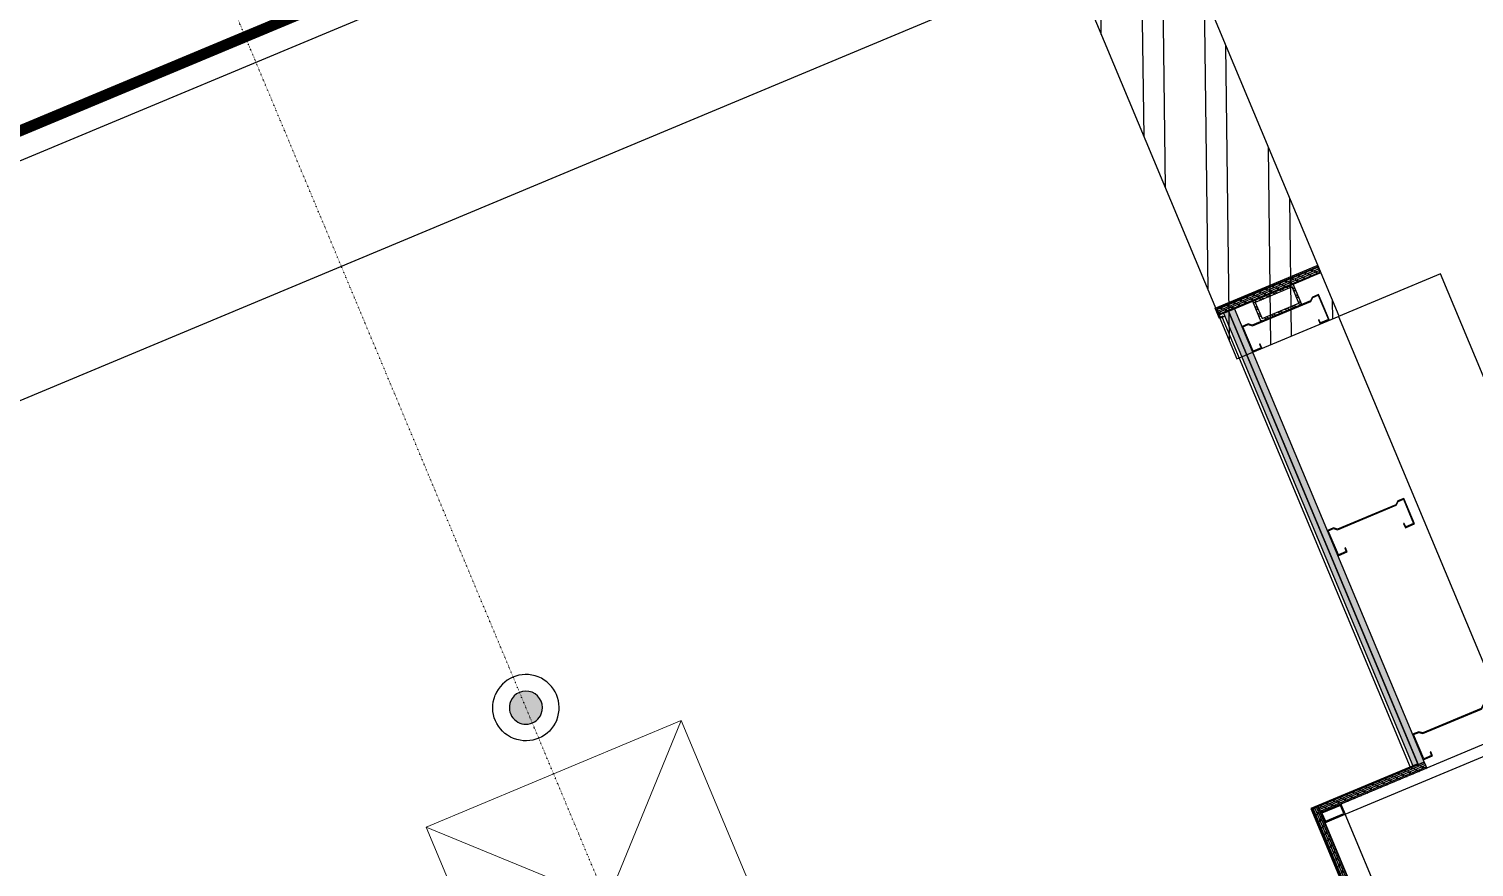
# Model space of a CAD drawing. Header units: millimetres. Extents: x 768159 to 833032, y -1374957 to -1225629.
# Drawn here: x 788674 to 791289, y -1314422 to -1312905 of the extents above; entities that cross this region are included whole.
import ezdxf
from ezdxf.xclip import XClip

# ---------------------------------------------------------------- set-up
doc = ezdxf.new("R2010")
doc.units = ezdxf.units.MM
doc.header["$LTSCALE"] = 10
doc.header["$MEASUREMENT"] = 0
doc.header["$XCLIPFRAME"] = 0
for name, pattern in [('ACAD_ISO07W100', [3, 0, -3]), ('CENTER', [50.8, 31.75, -6.35, 6.35, -6.35]), ('HIDDEN', [0.375, 0.25, -0.125])]:
    doc.linetypes.add(name, pattern=pattern)
for name, color, linetype in [('AM_8', 7, 'Continuous'), ('A—墙体', 8, 'Continuous'), ('HATCH', 8, 'Continuous'), ('I—平顶—分格线', 8, 'Continuous'), ('I—平顶—喷淋', 21, 'Continuous'), ('I—平顶—填充01(线状)', 8, 'Continuous'), ('I—平顶—检修口', 144, 'Continuous'), ('I—平顶—灯具', 62, 'Continuous'), ('I—平顶—设备定位尺寸标注', 232, 'Continuous'), ('I—平顶—造型', 122, 'Continuous'), ('I—装饰—中粗', 4, 'Continuous'), ('I—装饰—中线', 70, 'Continuous'), ('I—装饰—填充03(灰度)', 250, 'Continuous'), ('I—装饰—细线', 144, 'Continuous')]:
    doc.layers.add(name, color=color, linetype=linetype)

# ---------------------------------------------------------------- blocks, each defined once
blk = doc.blocks.new('上下喷1111')
h = blk.add_hatch(color=256)
h.dxf.hatch_style = 1
edge = h.paths.add_edge_path()
edge.add_arc((0, 0), 0.5, 0, 180)
edge.add_arc((0, 0), 0.5, 180, 360)
at = {"elevation": 0}
for points in [[(-1, 0, -1), (1, 0, 0.084041)], [(-1, 0, 1), (1, 0, -0.084041)]]:
    blk.add_lwpolyline(points, format="xyb", dxfattribs=at)
blk.add_lwpolyline([(0.5, 0, 1), (-0.5, 0, 1)], format="xyb", close=True, dxfattribs=at)
blk = doc.blocks.new('30-1')
at = {"layer": 'I—平顶—分格线'}
for centre in [(-800, -55.6), (-770, -55.6), (-740, -55.6), (-710, -55.6), (-680, -55.6), (-650, -55.6), (-620, -55.6), (-590, -55.6), (-560, -55.6), (-530, -55.6), (-500, -55.6), (-470, -55.6), (-440, -55.6), (-410, -55.6), (-380, -55.6), (-350, -55.6), (-320, -55.6), (-290, -55.6), (-260, -55.6), (-230, -55.6), (-200, -55.6), (-170, -55.6), (-140, -55.6), (-110, -55.6), (-80, -55.6), (-50, -55.6), (-20, -55.6), (-815, -85.6), (-785, -85.6), (-755, -85.6), (-725, -85.6), (-695, -85.6), (-665, -85.6), (-635, -85.6), (-605, -85.6), (-575, -85.6), (-545, -85.6), (-515, -85.6), (-485, -85.6), (-455, -85.6), (-425, -85.6), (-395, -85.6), (-365, -85.6), (-335, -85.6), (-305, -85.6), (-275, -85.6), (-245, -85.6), (-215, -85.6), (-185, -85.6), (-155, -85.6), (-125, -85.6), (-95, -85.6), (-65, -85.6), (-35, -85.6), (-830, -115.6), (-800, -115.6), (-770, -115.6), (-740, -115.6), (-710, -115.6), (-680, -115.6), (-650, -115.6), (-620, -115.6), (-590, -115.6), (-560, -115.6), (-530, -115.6), (-500, -115.6), (-470, -115.6), (-440, -115.6), (-410, -115.6), (-380, -115.6), (-350, -115.6), (-320, -115.6), (-290, -115.6), (-260, -115.6), (-230, -115.6), (-200, -115.6), (-170, -115.6), (-140, -115.6), (-110, -115.6), (-80, -115.6), (-50, -115.6), (-20, -115.6), (-785, -145.6), (-755, -145.6), (-725, -145.6), (-695, -145.6), (-665, -145.6), (-635, -145.6), (-605, -145.6), (-575, -145.6), (-545, -145.6), (-515, -145.6), (-485, -145.6), (-455, -145.6), (-425, -145.6), (-395, -145.6), (-365, -145.6), (-335, -145.6), (-305, -145.6), (-275, -145.6), (-245, -145.6), (-215, -145.6), (-185, -145.6), (-155, -145.6), (-125, -145.6), (-95, -145.6), (-65, -145.6), (-35, -145.6), (-710, -175.6), (-680, -175.6), (-650, -175.6), (-620, -175.6), (-590, -175.6), (-560, -175.6), (-530, -175.6), (-500, -175.6), (-470, -175.6), (-440, -175.6), (-410, -175.6), (-380, -175.6), (-350, -175.6), (-320, -175.6), (-290, -175.6), (-260, -175.6), (-230, -175.6), (-200, -175.6), (-170, -175.6), (-140, -175.6), (-110, -175.6), (-80, -175.6), (-50, -175.6), (-20, -175.6), (-635, -205.6), (-605, -205.6), (-575, -205.6), (-545, -205.6), (-515, -205.6), (-485, -205.6), (-455, -205.6), (-425, -205.6), (-395, -205.6), (-365, -205.6), (-335, -205.6), (-305, -205.6), (-275, -205.6), (-245, -205.6), (-215, -205.6), (-185, -205.6), (-155, -205.6), (-125, -205.6), (-95, -205.6), (-65, -205.6), (-35, -205.6), (-560, -235.6), (-530, -235.6), (-500, -235.6), (-470, -235.6), (-440, -235.6), (-410, -235.6), (-380, -235.6), (-350, -235.6), (-320, -235.6), (-290, -235.6), (-260, -235.6), (-230, -235.6), (-200, -235.6), (-170, -235.6), (-140, -235.6), (-110, -235.6), (-80, -235.6), (-50, -235.6), (-20, -235.6), (-485, -265.6), (-455, -265.6), (-425, -265.6), (-395, -265.6), (-365, -265.6), (-335, -265.6), (-305, -265.6), (-275, -265.6), (-245, -265.6), (-215, -265.6), (-185, -265.6), (-155, -265.6), (-125, -265.6), (-95, -265.6), (-65, -265.6), (-35, -265.6), (-440, -295.6), (-410, -295.6), (-380, -295.6), (-350, -295.6), (-320, -295.6), (-290, -295.6), (-260, -295.6), (-230, -295.6), (-200, -295.6), (-170, -295.6), (-140, -295.6), (-110, -295.6), (-80, -295.6), (-50, -295.6), (-20, -295.6), (-365, -325.6), (-335, -325.6), (-305, -325.6), (-275, -325.6), (-245, -325.6), (-215, -325.6), (-185, -325.6), (-155, -325.6), (-125, -325.6), (-95, -325.6), (-65, -325.6), (-35, -325.6), (-290, -355.6), (-260, -355.6), (-230, -355.6), (-200, -355.6), (-170, -355.6), (-140, -355.6), (-110, -355.6), (-80, -355.6), (-50, -355.6), (-20, -355.6), (-215, -385.6), (-185, -385.6), (-155, -385.6), (-125, -385.6), (-95, -385.6), (-65, -385.6), (-35, -385.6), (-140, -415.6), (-110, -415.6), (-80, -415.6), (-50, -415.6), (-20, -415.6), (-65, -445.6), (-35, -445.6)]:
    blk.add_circle(centre, 3, dxfattribs=at)

msp = doc.modelspace()

# ---------------------------------------------------------------- hatches: boundary and pattern name
at = {"extrusion": (0.000109945, 4.5974e-05, 1)}
h = msp.add_hatch(dxfattribs=at)
h.set_pattern_fill('ANSI32', color=8, angle=-247.3056)
h.set_pattern_definition([(157.694395, (801492.862, -1325543.383), (-3.615182, -8.812269), []), (157.694395, (801491.13, -1325539.241), (-3.615182, -8.812269), [])])
h.paths.add_polyline_path([(790959.2, -1313372.5), (790892.8, -1313400.3), (790905.2, -1313429.8), (790971.6, -1313402)], flags=16)
h.paths.add_polyline_path([(790961.4, -1313367.3), (790887.6, -1313398.1), (790903, -1313435), (790976.8, -1313404.2)])
at = {"layer": 'AM_8', "extrusion": (0.000109945, 4.5974e-05, 1)}
h = msp.add_hatch(dxfattribs=at)
h.set_pattern_fill('CORK', color=8, angle=-157.3056)
h.set_pattern_definition([(202.6943953, (847260.954, -1451303.3342), (1.224965156, -2.929178275), []), (337.694395, (847258.877, -1451302.482), (3.4084277, 8.30829045), [4.49013, -4.49013]), (337.694395, (847258.145, -1451302.788), (3.4084277, 8.30829045), [4.49013, -4.49013]), (337.694395, (847257.412, -1451303.095), (3.4084277, 8.30829045), [4.49013, -4.49013])])
h.paths.add_polyline_path([(791198.5, -1314232.2), (791203.1, -1314243.3), (791010.8, -1314323.8), (791006.2, -1314312.7)])
h = msp.add_hatch(dxfattribs=at)
h.set_pattern_fill('CORK', color=8, angle=-247.3056)
h.set_pattern_definition([(112.6943953, (653636.2488, -1370335.6326), (-2.929178275, -1.224965156), []), (247.694395, (653637.101, -1370333.5555), (8.30829045, -3.4084277), [4.49013, -4.49013]), (247.694395, (653636.795, -1370332.823), (8.30829045, -3.4084277), [4.49013, -4.49013]), (247.694395, (653636.488, -1370332.091), (8.30829045, -3.4084277), [4.49013, -4.49013])])
h.paths.add_polyline_path([(790995.1, -1314317.3), (791006.2, -1314312.7), (791101.5, -1314540.6), (791090.4, -1314545.2)])
at = {"layer": 'I—平顶—填充01(线状)'}
h = msp.add_hatch(dxfattribs=at)
h.set_pattern_fill('ANSI32', color=256, scale=300, angle=23)
h.set_pattern_definition([(90.69066, (779074.36, -1301389.27), (-112.4918, -1.3561), []), (90.69066, (779111.4, -1301351.33), (-112.4918, -1.3561), [])])
h.paths.add_polyline_path([(785452.9, -1315763.1), (785268.6, -1315840.2), (781331.2, -1306425.3), (781515.7, -1306348.2)])
h.paths.add_polyline_path([(790859.5, -1313502.7), (791044.2, -1313425.5), (787476.5, -1304892.6), (787292.9, -1304969.4)])
h.paths.add_polyline_path([(778886, -1300055.9), (778701.6, -1300133), (776757, -1295482), (776940.6, -1295405.2)])
at = {"layer": 'I—装饰—填充03(灰度)', "extrusion": (0.000109945, 4.5974e-05, 1)}
h = msp.add_hatch(dxfattribs=at)
h.set_pattern_fill('CORK', color=250, angle=-157.3056)
h.set_pattern_definition([(202.694395, (794158.0415, -1327752.9174), (1.22496516, -2.9291783), []), (337.694395, (794155.964, -1327752.065), (3.4084277, 8.3082905), [4.49013, -4.49013]), (337.694395, (794155.232, -1327752.3715), (3.4084277, 8.3082905), [4.49013, -4.49013]), (337.694395, (794154.5, -1327752.678), (3.4084277, 8.3082905), [4.49013, -4.49013])])
h.paths.add_polyline_path([(790993.5, -1313353.8), (791010.3, -1313346.8), (791005.7, -1313335.8), (790823, -1313412.1), (790827.6, -1313423.2), (790848.9, -1313414.3), (790944.4, -1313374.4), (790990.5, -1313355.1)])
h = msp.add_hatch(dxfattribs=at)
h.set_pattern_fill('ANSI38', color=256, angle=-247.3056)
h.set_pattern_definition([(157.694395, (801531.2256, -1325512.0058), (-1.20506065, -2.937423), []), (247.694395, (801531.2256, -1325512.0058), (0.5273017, -7.07990663), [7.9375, -4.7625])])
h.paths.add_polyline_path([(791187.4, -1314236.9), (791198.5, -1314232.2), (790855.3, -1313411.6), (790844.2, -1313416.3)])
h = msp.add_hatch(dxfattribs=at)
h.set_pattern_fill('AR-SAND', color=256, scale=0.1, angle=-247.3056)
h.set_pattern_definition([(150.194395, (786875.148, -1372487.2436), (-4.45347652, -2.0358486), [0, -3.8608, 0, -4.318, 0, -4.1275]), (120.194395, (786875.148, -1372487.2436), (-8.347587, 1.3815687), [0, -2.0828, 0, -3.4798, 0, -1.3335]), (80.194395, (786876.3534, -1372490.126), (-3.06503264, 7.29195958), [0, -1.27, 0, -4.572, 0, -5.969]), (70.194395, (786876.3534, -1372490.126), (-5.0026135, 6.1842908), [0, -0.635, 0, -2.9972, 0, -3.429])])
h.paths.add_polyline_path([(790835, -1313420.1), (791177.6, -1314239.4), (791186.8, -1314235.5), (790844.2, -1313416.3)])

# ---------------------------------------------------------------- linework, layer by layer
at = {"color": 4, "extrusion": (0.000109945, 4.5974e-05, 1), "elevation": 26.2}
msp.add_lwpolyline([(791186.8, -1314235.5), (790993.1, -1314316.5), (791089.6, -1314547.2), (791108, -1314539.4), (791116.3, -1314559.3), (791117.7, -1314558.7), (791108.8, -1314537.5), (791090.4, -1314545.2), (790995.1, -1314317.3), (791187.4, -1314236.9)], close=True, dxfattribs=at)
at = {"layer": 'A—墙体', "extrusion": (0.000109945, 4.5974e-05, 1), "elevation": 26.2}
msp.add_lwpolyline([(791043.5, -1313426.2), (791390.7, -1314256.5), (791575.2, -1314179.3), (791228, -1313349)], close=True, dxfattribs=at)
at = {"layer": 'HATCH', "color": 3, "extrusion": (0.000109945, 4.5974e-05, 1), "elevation": 26.2}
for points in [[(791010.8, -1314323.8), (791006.2, -1314312.7), (791198.5, -1314232.3), (791203.1, -1314243.4)], [(791101.5, -1314540.6), (791090.4, -1314545.2), (790995.1, -1314317.3), (791006.2, -1314312.7)]]:
    msp.add_lwpolyline(points, close=True, dxfattribs=at)
at = {"layer": 'I—平顶—检修口', "linetype": 'Continuous', "lineweight": 0}
for p, q in [((789854.2, -1314157.4), (789585.7, -1314811.5)), ((789392.8, -1314350.2), (790047, -1314618.7))]:
    msp.add_line(p, q, dxfattribs=at)
msp.add_lwpolyline([(789392.8, -1314350.2), (789854.2, -1314157.4), (790047, -1314618.7), (789585.7, -1314811.5)], close=True, dxfattribs=at)
at = {"layer": 'I—平顶—灯具', "linetype": 'CENTER', "ltscale": 0.01, "const_width": 20, "elevation": 0}
msp.add_lwpolyline([(791064.2, -1275701.3), (793237.8, -1280899.8), (794889.4, -1281577.6), (808070.2, -1276066.9), (809651.7, -1279849.5), (808969.7, -1280134.6), (807516, -1279538), (797651.3, -1283662.3), (797001, -1285247.1), (786562.3, -1289611.3), (782390.5, -1295193.1), (789692.1, -1312657.6), (785669.5, -1314339.4), (777245.6, -1294190.6), (780534.4, -1289791.2), (779564.6, -1287471.5)], dxfattribs=at)
at = {"layer": 'I—平顶—设备定位尺寸标注', "color": 8, "linetype": 'ACAD_ISO07W100', "ltscale": 0.02}
msp.add_lwpolyline([(789759.9, -1314580.2), (781660.8, -1295208.4)], dxfattribs=at)
at = {"layer": 'I—平顶—造型'}
msp.add_line((785153, -1315043.1), (790558.6, -1312783.1), dxfattribs=at)
at = {"layer": 'I—平顶—造型', "elevation": 0}
msp.add_lwpolyline([(779518.5, -1287490.8), (780477.3, -1289784.1), (777188.5, -1294183.6), (785642.7, -1314404.8), (789757.5, -1312684.4), (782447.6, -1295200.2), (786594.2, -1289652.2), (797039.4, -1285285.3), (797689.7, -1283700.4), (807516.1, -1279592.1), (808969.9, -1280188.7), (809717.1, -1279876.4), (808097.1, -1276001.5), (794889.2, -1281523.5), (793312.7, -1280876.5)], dxfattribs=at)
at = {"layer": 'I—平顶—造型'}
msp.add_lwpolyline([(790859.5, -1313502.7), (791044.2, -1313425.5), (787474, -1304886.8), (787290.5, -1304963.5)], close=True, dxfattribs=at)
at = {"layer": 'I—装饰—中粗', "extrusion": (0.000109945, 4.5974e-05, 1)}
msp.add_line((790832.7, -1313427.6, -0.3), (791173, -1314241.3, -0.3), dxfattribs=at)
at = {"layer": 'I—装饰—中粗', "extrusion": (0.000109945, 4.5974e-05, 1), "elevation": 26.2}
msp.add_lwpolyline([(791005.7, -1313335.8), (790823, -1313412.1), (790829.2, -1313426.9), (790834.7, -1313424.6), (790835.5, -1313426.5), (790828.1, -1313429.5), (790820.4, -1313411.1), (791004.9, -1313333.9)], dxfattribs=at)
at = {"layer": 'I—装饰—中线', "extrusion": (0.000109945, 4.5974e-05, 1), "elevation": 26.2}
for points in [[(790992.5, -1313354.3), (791010.3, -1313346.8), (791005.7, -1313335.8), (790823, -1313412.1), (790827.6, -1313423.2), (790848.9, -1313414.3), (790944.4, -1313374.4), (790990.5, -1313355.1)], [(791187.4, -1314236.9), (791198.5, -1314232.2), (790855.3, -1313411.6), (790844.2, -1313416.3)]]:
    msp.add_lwpolyline(points, close=True, dxfattribs=at)
at = {"layer": 'I—装饰—中线', "color": 1, "linetype": 'HIDDEN', "extrusion": (0.000109945, 4.5974e-05, 1), "const_width": 1.5, "elevation": 26.2}
msp.add_lwpolyline([(791187.4, -1314236.9), (790844.1, -1313416.3)], dxfattribs=at)
at = {"layer": 'I—装饰—填充03(灰度)', "extrusion": (0.000109945, 4.5974e-05, 1), "elevation": 26.2}
msp.add_lwpolyline([(790835, -1313420.1), (791177.6, -1314239.4), (791186.8, -1314235.5), (790844.2, -1313416.3)], close=True, dxfattribs=at)
at = {"layer": 'I—装饰—细线', "extrusion": (0.000109945, 4.5974e-05, 1), "elevation": 26.2}
for points in [[(791007.9, -1313431.3), (791006.8, -1313431.8), (791009.9, -1313439.1), (791026.5, -1313432.2), (791007.2, -1313386.1), (790996.1, -1313390.7), (790992.5, -1313397.6), (790887.3, -1313441.6), (790879.9, -1313439.3), (790868.8, -1313443.9), (790888.1, -1313490.1), (790904.7, -1313483.1), (790901.6, -1313475.7), (790900.5, -1313476.2), (790900.5, -1313476.2), (790900.5, -1313476.2), (790903.1, -1313482.5), (790888.7, -1313488.5), (790870.4, -1313444.6), (790879.9, -1313440.6), (790887.4, -1313442.9), (790993.4, -1313398.6), (790997, -1313391.6), (791006.5, -1313387.6), (791024.9, -1313431.5), (791010.5, -1313437.6), (791007.9, -1313431.3), (791007.9, -1313431.3)], [(790959.2, -1313372.5), (790892.8, -1313400.3), (790905.2, -1313429.8), (790971.6, -1313402)], [(791162.2, -1313800.3), (791161.1, -1313800.8), (791164.2, -1313808.2), (791180.8, -1313801.2), (791161.5, -1313755.1), (791150.4, -1313759.7), (791146.8, -1313766.6), (791041.7, -1313810.6), (791034.2, -1313808.3), (791023.1, -1313813), (791042.4, -1313859.1), (791059, -1313852.1), (791055.9, -1313844.8), (791054.8, -1313845.2), (791054.8, -1313845.2), (791054.8, -1313845.2), (791057.4, -1313851.5), (791043.1, -1313857.5), (791024.7, -1313813.6), (791034.2, -1313809.6), (791041.7, -1313811.9), (791147.7, -1313767.6), (791151.3, -1313760.7), (791160.9, -1313756.7), (791179.2, -1313800.6), (791164.8, -1313806.6), (791162.2, -1313800.3), (791162.2, -1313800.3)], [(791316.5, -1314169.4), (791315.4, -1314169.8), (791318.5, -1314177.2), (791335.1, -1314170.2), (791315.8, -1314124.1), (791304.8, -1314128.8), (791301.2, -1314135.7), (791196, -1314179.7), (791188.5, -1314177.4), (791177.4, -1314182), (791196.7, -1314228.1), (791213.3, -1314221.2), (791210.3, -1314213.8), (791209.1, -1314214.3), (791209.1, -1314214.3), (791209.1, -1314214.3), (791211.8, -1314220.5), (791197.4, -1314226.6), (791179, -1314182.6), (791188.6, -1314178.6), (791196, -1314180.9), (791302, -1314136.6), (791305.6, -1314129.7), (791315.2, -1314125.7), (791333.5, -1314169.6), (791319.2, -1314175.6), (791316.5, -1314169.4), (791316.5, -1314169.4)], [(791047.7, -1314308.3), (791055.4, -1314326.8), (791365.8, -1314197), (791358.1, -1314178.5)], [(791010.8, -1314323.8), (791018.5, -1314342.2), (791055.4, -1314326.8), (791047.7, -1314308.3)], [(791013.4, -1314324.8), (791019.6, -1314339.6), (791052.8, -1314325.7), (791046.6, -1314310.9)], [(791018.5, -1314342.2), (791089.1, -1314511), (791126, -1314495.6), (791055.4, -1314326.8)]]:
    msp.add_lwpolyline(points, close=True, dxfattribs=at)
msp.add_lwpolyline([(790961.4, -1313367.3), (790887.6, -1313398.1), (790903, -1313435), (790976.8, -1313404.2), (790961.4, -1313367.3)], dxfattribs=at)

# ---------------------------------------------------------------- block references
at = {"layer": 'I—平顶—分格线', "extrusion": (0.000109945, 4.5974e-05, 1)}
ref = msp.add_blockref('30-1', (789400.7, -1313981.9, 26.2), dxfattribs=dict(at, rotation=22.69420997310895))
XClip(ref).set_block_clipping_path([(-568196.535952149, 748610.8236731878), (-567330.4521928371, 748523.1943268268), (-567192.0383992472, 749891.2056481647), (-568058.122158559, 749978.8349945256)])
ref = msp.add_blockref('30-1', (790350.1, -1314243.4, 26.2), dxfattribs=dict(at, rotation=22.69420997310895))
XClip(ref).set_block_clipping_path([(-520.1226587122, -1515.9431347148), (-5.0346496075, -613.1325924651)])
at = {"layer": 'I—平顶—喷淋', "extrusion": (0.000109946, 4.59592e-05, 1), "xscale": 60.0000000000008, "yscale": 60.0000000000008, "zscale": 60.0000000000008, "rotation": 158.1453511704839}
msp.add_blockref('上下喷1111', (789573.3, -1314133.9, 26.4), dxfattribs=at)

doc.saveas('drawing.dxf')
